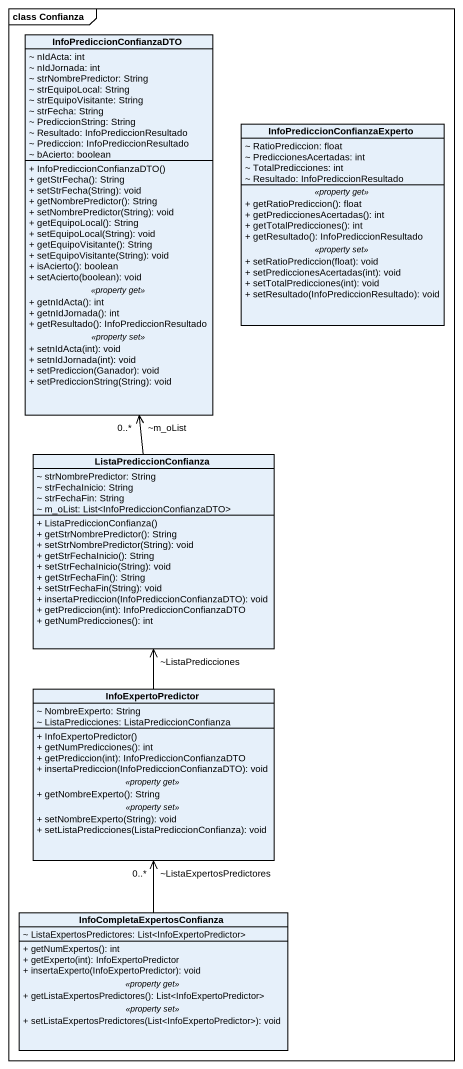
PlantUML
@startuml
mainframe class Confianza
hide circle
hide empty members
skinparam classAttributeIconSize 0
class InfoPrediccionConfianzaDTO {
  ~ nIdActa: int
  ~ nIdJornada: int
  ~ strNombrePredictor: String
  ~ strEquipoLocal: String
  ~ strEquipoVisitante: String
  ~ strFecha: String
  ~ PrediccionString: String
  ~ Resultado: InfoPrediccionResultado
  ~ Prediccion: InfoPrediccionResultado
  ~ bAcierto: boolean
  --
  + InfoPrediccionConfianzaDTO()
  + getStrFecha(): String
  + setStrFecha(String): void
  + getNombrePredictor(): String
  + setNombrePredictor(String): void
  + getEquipoLocal(): String
  + setEquipoLocal(String): void
  + getEquipoVisitante(): String
  + setEquipoVisitante(String): void
  + isAcierto(): boolean
  + setAcierto(boolean): void
  .. <<property get>> ..
  + getnIdActa(): int
  + getnIdJornada(): int
  + getResultado(): InfoPrediccionResultado
  .. <<property set>> ..
  + setnIdActa(int): void
  + setnIdJornada(int): void
  + setPrediccion(Ganador): void
  + setPrediccionString(String): void
}
class "InfoPrediccionConfianzaExperto" as InfoPrediccionConfianzaExper {
  ~ RatioPrediccion: float
  ~ PrediccionesAcertadas: int
  ~ TotalPredicciones: int
  ~ Resultado: InfoPrediccionResultado
  .. <<property get>> ..
  + getRatioPrediccion(): float
  + getPrediccionesAcertadas(): int
  + getTotalPredicciones(): int
  + getResultado(): InfoPrediccionResultado
  .. <<property set>> ..
  + setRatioPrediccion(float): void
  + setPrediccionesAcertadas(int): void
  + setTotalPredicciones(int): void
  + setResultado(InfoPrediccionResultado): void
}
class ListaPrediccionConfianza {
  ~ strNombrePredictor: String
  ~ strFechaInicio: String
  ~ strFechaFin: String
  ~ m_oList: List<InfoPrediccionConfianzaDTO>
  + ListaPrediccionConfianza()
  + getStrNombrePredictor(): String
  + setStrNombrePredictor(String): void
  + getStrFechaInicio(): String
  + setStrFechaInicio(String): void
  + getStrFechaFin(): String
  + setStrFechaFin(String): void
  + insertaPrediccion(InfoPrediccionConfianzaDTO): void
  + getPrediccion(int): InfoPrediccionConfianzaDTO
  + getNumPredicciones(): int
}
class InfoExpertoPredictor {
  ~ NombreExperto: String
  ~ ListaPredicciones: ListaPrediccionConfianza
  --
  + InfoExpertoPredictor()
  + getNumPredicciones(): int
  + getPrediccion(int): InfoPrediccionConfianzaDTO
  + insertaPrediccion(InfoPrediccionConfianzaDTO): void
  .. <<property get>> ..
  + getNombreExperto(): String
  .. <<property set>> ..
  + setNombreExperto(String): void
  + setListaPredicciones(ListaPrediccionConfianza): void
}
class "InfoCompletaExpertosConfianza" as InfoCompletaExpertosConfianz {
  ~ ListaExpertosPredictores: List<InfoExpertoPredictor>
  --
  + getNumExpertos(): int
  + getExperto(int): InfoExpertoPredictor
  + insertaExperto(InfoExpertoPredictor): void
  .. <<property get>> ..
  + getListaExpertosPredictores(): List<InfoExpertoPredictor>
  .. <<property set>> ..
  + setListaExpertosPredictores(List<InfoExpertoPredictor>): void
}
ListaPrediccionConfianza -up-> "~m_oList\n0..*" InfoPrediccionConfianzaDTO
InfoExpertoPredictor -up-> "~ListaPredicciones" ListaPrediccionConfianza
InfoCompletaExpertosConfianz -up-> "~ListaExpertosPredictores\n0..*" InfoExpertoPredictor
@enduml
